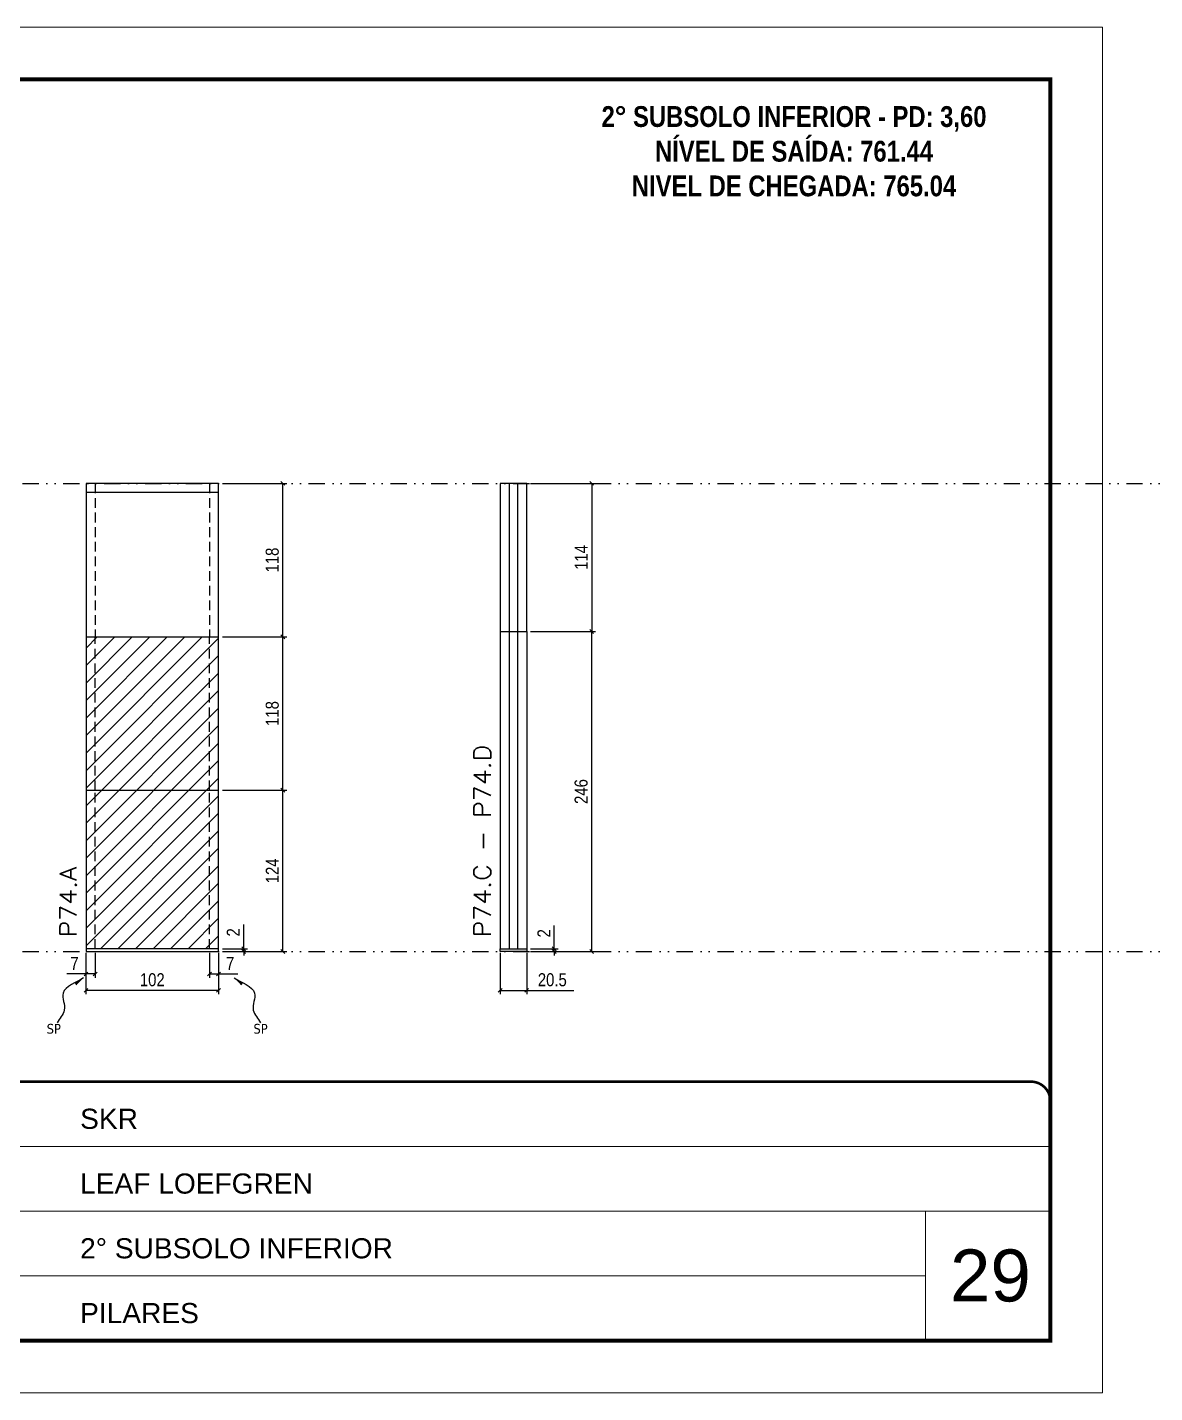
# Model space of a CAD drawing. Extents: x 13513 to 27878, y -21631 to 6985.
# Drawn here: x 15072 to 15939, y -2105 to -1055 of the extents above; entities that cross this region are included whole.
import ezdxf

# ---------------------------------------------------------------- set-up
doc = ezdxf.new("R2010")
doc.units = 0
for name, pattern in [('CONTINUO', [0]), ('DASHED', [0.75, 0.5, -0.25]), ('DIVIDE2', [0.625, 0.25, -0.125, 0, -0.125, 0, -0.125]), ('HIDDEN', [0.375, 0.25, -0.125])]:
    doc.linetypes.add(name, pattern=pattern)
for name, color, linetype, lineweight in [('CARIMBO', 255, 'Continuous', 9), ('Folhas', 255, 'Continuous', 9), ('Hachura', 251, 'Continuous', 9), ('SARRAFO DE PRESSAO', 251, 'DASHED', 9), ('Texto Seção', 7, 'Continuous', 15)]:
    doc.layers.add(name, color=color, linetype=linetype, lineweight=lineweight)
for name, color, linetype in [('COTA', 241, 'Continuous'), ('NOMENCLATURA', 7, 'Continuous'), ('Nível', 160, 'Continuous'), ('Painéis', 200, 'Continuous'), ('SARR_2.2x7', 40, 'Continuous'), ('Sarrafo de Pressão', 42, 'HIDDEN'), ('texto', 7, 'Continuous')]:
    doc.layers.add(name, color=color, linetype=linetype)
doc.styles.add('ARIAL', font='arial.ttf')
doc.styles.add('COTA TECNICA', font='techl___.ttf', dxfattribs={"height": 10})
doc.styles.add('COTA TECNICA-50', font='techl___.ttf', dxfattribs={"height": 10})
doc.styles.add('REGUA-120', font='ROMANS.shx', dxfattribs={"height": 15})
doc.styles.add('ROMANC', font='techb___.ttf', dxfattribs={"height": 2.5})
doc.styles.get("Standard").update_dxf_attribs({"font": 'arial.ttf'})
doc.styles.add('Tecnologia', font='')
doc.styles.get('Tecnologia').set_extended_font_data('Forgotten Futurist')
doc.dimstyles.new('COTA PAINEL-50', dxfattribs={"dimtxt": 10, "dimasz": 3, "dimexe": 3, "dimexo": 3, "dimgap": 3, "dimtad": 1, "dimdec": 1, "dimzin": 12, "dimdsep": 46, "dimtxsty": 'COTA TECNICA-50', "dimblk1": 'OBLIQUE', "dimblk2": 'OBLIQUE', "dimsah": 1, "dimcen": 0.9, "dimclrd": 4, "dimclre": 4, "dimclrt": 240, "dimadec": 1, "dimazin": 3, "dimtfac": 1, "dimtdec": 1, "dimtmove": 0, "dimatfit": 3, "dimfxl": 1, "dimtolj": 1, "dimtzin": 12, "dimarcsym": 0})
doc.dimstyles.new('PAINEL', dxfattribs={"dimtxt": 10, "dimasz": 3, "dimexe": 3, "dimexo": 3, "dimgap": 3, "dimtad": 1, "dimdec": 1, "dimzin": 12, "dimdsep": 46, "dimtxsty": 'COTA TECNICA', "dimblk1": 'OBLIQUE', "dimblk2": 'OBLIQUE', "dimsah": 1, "dimcen": 0.9, "dimclrd": 4, "dimclre": 4, "dimclrt": 240, "dimadec": 1, "dimazin": 3, "dimtfac": 1, "dimtdec": 1, "dimtmove": 0, "dimatfit": 3, "dimfxl": 1, "dimtolj": 1, "dimtzin": 12, "dimarcsym": 0})
doc.dimstyles.get("Standard").update_dxf_attribs({"dimtxt": 0.18, "dimasz": 0.18, "dimexe": 0.18, "dimexo": 0.0625, "dimgap": 0.09, "dimtad": 0, "dimtih": 1, "dimtoh": 1, "dimdec": 4, "dimzin": 0, "dimdsep": 46, "dimtxsty": 'Standard', "dimcen": 0.09, "dimadec": 0, "dimazin": 0, "dimtfac": 1, "dimtdec": 4, "dimtofl": 0, "dimtmove": 0, "dimatfit": 3, "dimfxl": 1, "dimtolj": 1, "dimtzin": 0, "dimarcsym": 0})

# ---------------------------------------------------------------- blocks, each defined once
blk = doc.blocks.new('9999999999')
at = {"color": 30, "linetype": 'CONTINUO'}
for p, q in [((98564.6, 34230.2), (98564.6, 34429.4)), ((98564.6, 34379.6), (99584, 34379.6)), ((98564.6, 34329.8), (99488, 34329.8)), ((99584, 34329.8), (99488, 34329.8)), ((99488, 34329.8), (99488, 34230.2)), ((98564.6, 34280), (99488, 34280))]:
    blk.add_line(p, q, dxfattribs=at)
at = {"color": 30, "linetype": 'CONTINUO', "const_width": 2}
blk.add_lwpolyline([(99584, 34230.2), (99584, 34414.4, 0.414214), (99569, 34429.4), (98229, 34429.4, 0.414214), (98214, 34414.4), (98214, 34245.2, 0.414214), (98229, 34230.2), (99584, 34230.2)], format="xyb", dxfattribs=at)
at = {"layer": 'Folhas'}
blk.add_lwpolyline([(98139, 34190.2), (99624, 34190.2), (99624, 35240.2), (98139, 35240.2)], close=True, dxfattribs=at)
at = {"layer": 'Folhas', "color": 30, "const_width": 3}
blk.add_lwpolyline([(98214, 34230.2), (99584, 34230.2), (99584, 35200.2), (98214, 35200.2)], close=True, dxfattribs=at)
at = {"color": 7, "linetype": 'Continuous', "ltscale": 5, "style": 'ARIAL'}
for s, height, p in [('SKR', 15.48, (98837.7, 34393.1)), ('LEAF LOEFGREN', 15.483, (98837.7, 34343.3)), ('2° SUBSOLO INFERIOR', 15.483, (98837.7, 34293.5)), ('NOVA SISTEMAS CONSTRUTIVOS', 11.059, (98263.2, 34267.2)), ('PILARES', 15.48, (98837.7, 34243.7))]:
    blk.add_text(s, height=height, dxfattribs=at).set_placement(p)
at = {"layer": 'Folhas', "color": 7, "style": 'Tecnologia', "width": 1.5}
for s, p in [('CLIENTE:', (98573.7, 34397.2)), ('OBRA:', (98573.7, 34347.3)), ('PAVIMENTO:', (98573.7, 34297.5)), ('PROJETO:', (98573.7, 34247.7))]:
    blk.add_text(s, height=14, dxfattribs=at).set_placement(p)
blk = doc.blocks.new('_Oblique')
at = {"color": 0, "linetype": 'ByBlock', "lineweight": -2}
blk.add_line((-0.5, -0.5), (0.5, 0.5), dxfattribs=at)
blk = doc.blocks.new('*D1694')
at = {"layer": 'COTA', "color": 4, "lineweight": -2, "transparency": 16777216}
for p, q in [((15116.7, -1767), (15116.7, -1798.9)), ((15218.7, -1767), (15218.7, -1798.9)), ((15218.7, -1795.9), (15116.7, -1795.9))]:
    blk.add_line(p, q, dxfattribs=at)
at = {"layer": 'Defpoints', "color": 0, "transparency": 16777216}
for p in [(15116.7, -1764), (15218.7, -1764), (15116.7, -1795.9)]:
    blk.add_point(p, dxfattribs=at)
at = {"layer": 'COTA', "color": 4, "lineweight": -2, "transparency": 16777216, "xscale": 3, "yscale": 3, "zscale": 3, "rotation": 180}
blk.add_blockref('_Oblique', (15116.7, -1795.9), dxfattribs=at)
at = {"layer": 'COTA', "color": 4, "lineweight": -2, "transparency": 16777216, "xscale": 3, "yscale": 3, "zscale": 3}
blk.add_blockref('_Oblique', (15218.7, -1795.9), dxfattribs=at)
at = {"layer": 'COTA', "color": 240, "transparency": 16777216, "insert": (15167.7, -1787.8), "char_height": 10, "attachment_point": 5, "style": 'COTA TECNICA'}
blk.add_mtext('\\A1;102', dxfattribs=at)
blk = doc.blocks.new('*D1695')
at = {"layer": 'COTA', "color": 4, "lineweight": -2, "transparency": 16777216}
for p, q in [((15211.7, -1767), (15211.7, -1786.3)), ((15218.7, -1769), (15218.7, -1786.3)), ((15211.7, -1783.3), (15218.7, -1783.3)), ((15218.7, -1783.3), (15233.5, -1783.3))]:
    blk.add_line(p, q, dxfattribs=at)
at = {"layer": 'Defpoints', "color": 0, "transparency": 16777216}
for p in [(15211.7, -1764), (15218.7, -1766), (15218.7, -1783.3)]:
    blk.add_point(p, dxfattribs=at)
at = {"layer": 'COTA', "color": 4, "lineweight": -2, "transparency": 16777216, "xscale": 3, "yscale": 3, "zscale": 3, "rotation": 180}
blk.add_blockref('_Oblique', (15211.7, -1783.3), dxfattribs=at)
at = {"layer": 'COTA', "color": 4, "lineweight": -2, "transparency": 16777216, "xscale": 3, "yscale": 3, "zscale": 3}
blk.add_blockref('_Oblique', (15218.7, -1783.3), dxfattribs=at)
at = {"layer": 'COTA', "color": 240, "transparency": 16777216, "insert": (15227.6, -1775.2), "char_height": 10, "attachment_point": 5, "style": 'COTA TECNICA-50'}
blk.add_mtext('\\A1;7', dxfattribs=at)
blk = doc.blocks.new('*D1696')
at = {"layer": 'COTA', "color": 4, "lineweight": -2, "transparency": 16777216}
for p, q in [((15116.7, -1769), (15116.7, -1786.3)), ((15123.7, -1767), (15123.7, -1786.3)), ((15116.7, -1783.3), (15102, -1783.3)), ((15123.7, -1783.3), (15116.7, -1783.3))]:
    blk.add_line(p, q, dxfattribs=at)
at = {"layer": 'Defpoints', "color": 0, "transparency": 16777216}
for p in [(15116.7, -1766), (15123.7, -1764), (15116.7, -1783.3)]:
    blk.add_point(p, dxfattribs=at)
at = {"layer": 'COTA', "color": 4, "lineweight": -2, "transparency": 16777216, "xscale": 3, "yscale": 3, "zscale": 3, "rotation": 180}
blk.add_blockref('_Oblique', (15116.7, -1783.3), dxfattribs=at)
at = {"layer": 'COTA', "color": 4, "lineweight": -2, "transparency": 16777216, "xscale": 3, "yscale": 3, "zscale": 3}
blk.add_blockref('_Oblique', (15123.7, -1783.3), dxfattribs=at)
at = {"layer": 'COTA', "color": 240, "transparency": 16777216, "insert": (15107.9, -1775.2), "char_height": 10, "attachment_point": 5, "style": 'COTA TECNICA-50'}
blk.add_mtext('\\A1;7', dxfattribs=at)
blk = doc.blocks.new('*D1697')
at = {"layer": 'COTA', "color": 4, "lineweight": -2, "transparency": 16777216}
for p, q in [((15238, -1764), (15238, -1745.2)), ((15221.7, -1764), (15241, -1764)), ((15221.7, -1766), (15241, -1766)), ((15238, -1766), (15238, -1764)), ((15238, -1766), (15238, -1769))]:
    blk.add_line(p, q, dxfattribs=at)
at = {"layer": 'Defpoints', "color": 0, "transparency": 16777216}
for p in [(15218.7, -1764), (15218.7, -1766), (15238, -1766)]:
    blk.add_point(p, dxfattribs=at)
at = {"layer": 'COTA', "color": 4, "lineweight": -2, "transparency": 16777216, "xscale": 3, "yscale": 3, "zscale": 3}
for p, rotation in [((15238, -1764), 270), ((15238, -1766), 90)]:
    blk.add_blockref('_Oblique', p, dxfattribs=dict(at, rotation=rotation))
at = {"layer": 'COTA', "color": 240, "transparency": 16777216, "insert": (15230, -1751.3), "char_height": 10, "attachment_point": 5, "rotation": 90, "style": 'COTA TECNICA-50'}
blk.add_mtext('\\A1;2', dxfattribs=at)
blk = doc.blocks.new('*D1680')
at = {"layer": 'COTA', "color": 4, "lineweight": -2, "transparency": 16777216}
for p, q in [((15221.7, -1524), (15271.1, -1524)), ((15268.1, -1642), (15268.1, -1524)), ((15221.7, -1642), (15271.1, -1642))]:
    blk.add_line(p, q, dxfattribs=at)
at = {"layer": 'Defpoints', "color": 0, "transparency": 16777216}
for p in [(15218.7, -1524), (15268.1, -1524), (15218.7, -1642)]:
    blk.add_point(p, dxfattribs=at)
at = {"layer": 'COTA', "color": 4, "lineweight": -2, "transparency": 16777216, "xscale": 3, "yscale": 3, "zscale": 3}
for p, rotation in [((15268.1, -1524), 90), ((15268.1, -1642), 270)]:
    blk.add_blockref('_Oblique', p, dxfattribs=dict(at, rotation=rotation))
at = {"layer": 'COTA', "color": 240, "transparency": 16777216, "insert": (15260, -1583), "char_height": 10, "attachment_point": 5, "rotation": 90, "style": 'COTA TECNICA-50'}
blk.add_mtext('\\A1;118', dxfattribs=at)
blk = doc.blocks.new('*D1698')
at = {"layer": 'COTA', "color": 4, "linetype": 'ByBlock', "lineweight": -2, "transparency": 16777216}
for p, q in [((15221.7, -1642), (15271.1, -1642)), ((15268.1, -1766), (15268.1, -1642)), ((15221.7, -1766), (15271.1, -1766))]:
    blk.add_line(p, q, dxfattribs=at)
at = {"layer": 'Defpoints', "color": 0, "linetype": 'ByBlock', "transparency": 16777216}
for p in [(15218.7, -1642), (15268.1, -1642), (15218.7, -1766)]:
    blk.add_point(p, dxfattribs=at)
at = {"layer": 'COTA', "color": 4, "linetype": 'ByBlock', "lineweight": -2, "transparency": 16777216, "xscale": 3, "yscale": 3, "zscale": 3}
for p, rotation in [((15268.1, -1642), 90), ((15268.1, -1766), 270)]:
    blk.add_blockref('_Oblique', p, dxfattribs=dict(at, rotation=rotation))
at = {"layer": 'COTA', "color": 240, "linetype": 'ByBlock', "transparency": 16777216, "insert": (15260, -1704), "char_height": 10, "attachment_point": 5, "rotation": 90, "style": 'COTA TECNICA'}
blk.add_mtext('\\A1;124', dxfattribs=at)
blk = doc.blocks.new('*D1699')
at = {"layer": 'COTA', "color": 4, "linetype": 'ByBlock', "lineweight": -2, "transparency": 16777216}
for p, q in [((15221.7, -1642), (15271.1, -1642)), ((15268.1, -1766), (15268.1, -1642)), ((15221.7, -1766), (15271.1, -1766))]:
    blk.add_line(p, q, dxfattribs=at)
at = {"layer": 'Defpoints', "color": 0, "linetype": 'ByBlock', "transparency": 16777216}
for p in [(15218.7, -1642), (15268.1, -1642), (15218.7, -1766)]:
    blk.add_point(p, dxfattribs=at)
at = {"layer": 'COTA', "color": 4, "linetype": 'ByBlock', "lineweight": -2, "transparency": 16777216, "xscale": 3, "yscale": 3, "zscale": 3}
for p, rotation in [((15268.1, -1642), 90), ((15268.1, -1766), 270)]:
    blk.add_blockref('_Oblique', p, dxfattribs=dict(at, rotation=rotation))
at = {"layer": 'COTA', "color": 240, "linetype": 'ByBlock', "transparency": 16777216, "insert": (15260, -1704), "char_height": 10, "attachment_point": 5, "rotation": 90, "style": 'COTA TECNICA'}
blk.add_mtext('\\A1;124', dxfattribs=at)
blk = doc.blocks.new('*D1681')
at = {"layer": 'COTA', "color": 4, "lineweight": -2, "transparency": 16777216}
for p, q in [((15435.2, -1767), (15435.2, -1798.9)), ((15455.7, -1767), (15455.7, -1798.9)), ((15435.2, -1795.9), (15455.7, -1795.9)), ((15455.7, -1795.9), (15492, -1795.9))]:
    blk.add_line(p, q, dxfattribs=at)
at = {"layer": 'Defpoints', "color": 0, "transparency": 16777216}
for p in [(15435.2, -1764), (15455.7, -1764), (15455.7, -1795.9)]:
    blk.add_point(p, dxfattribs=at)
at = {"layer": 'COTA', "color": 4, "lineweight": -2, "transparency": 16777216, "xscale": 3, "yscale": 3, "zscale": 3, "rotation": 180}
blk.add_blockref('_Oblique', (15435.2, -1795.9), dxfattribs=at)
at = {"layer": 'COTA', "color": 4, "lineweight": -2, "transparency": 16777216, "xscale": 3, "yscale": 3, "zscale": 3}
blk.add_blockref('_Oblique', (15455.7, -1795.9), dxfattribs=at)
at = {"layer": 'COTA', "color": 240, "transparency": 16777216, "insert": (15475.4, -1787.8), "char_height": 10, "attachment_point": 5, "style": 'COTA TECNICA'}
blk.add_mtext('\\A1;20.5', dxfattribs=at)
blk = doc.blocks.new('*D1682')
at = {"layer": 'COTA', "color": 4, "lineweight": -2, "transparency": 16777216}
for p, q in [((15476.9, -1764), (15476.9, -1745.9)), ((15458.7, -1764), (15479.9, -1764)), ((15458.7, -1766), (15479.9, -1766)), ((15476.9, -1766), (15476.9, -1764)), ((15476.9, -1766), (15476.9, -1769))]:
    blk.add_line(p, q, dxfattribs=at)
at = {"layer": 'Defpoints', "color": 0, "transparency": 16777216}
for p in [(15455.7, -1764), (15455.7, -1766), (15476.9, -1764)]:
    blk.add_point(p, dxfattribs=at)
at = {"layer": 'COTA', "color": 4, "lineweight": -2, "transparency": 16777216, "xscale": 3, "yscale": 3, "zscale": 3}
for p, rotation in [((15476.9, -1764), 270), ((15476.9, -1766), 90)]:
    blk.add_blockref('_Oblique', p, dxfattribs=dict(at, rotation=rotation))
at = {"layer": 'COTA', "color": 240, "transparency": 16777216, "insert": (15468.9, -1752), "char_height": 10, "attachment_point": 5, "rotation": 90, "style": 'COTA TECNICA-50'}
blk.add_mtext('\\A1;2', dxfattribs=at)
blk = doc.blocks.new('*D1683')
at = {"layer": 'COTA', "color": 4, "lineweight": -2, "transparency": 16777216}
for p, q in [((15458.7, -1520), (15508.7, -1520)), ((15505.7, -1766), (15505.7, -1520)), ((15458.7, -1766), (15508.7, -1766))]:
    blk.add_line(p, q, dxfattribs=at)
at = {"layer": 'Defpoints', "color": 0, "transparency": 16777216}
for p in [(15455.7, -1520), (15505.7, -1520), (15455.7, -1766)]:
    blk.add_point(p, dxfattribs=at)
at = {"layer": 'COTA', "color": 4, "lineweight": -2, "transparency": 16777216, "xscale": 3, "yscale": 3, "zscale": 3}
for p, rotation in [((15505.7, -1520), 90), ((15505.7, -1766), 270)]:
    blk.add_blockref('_Oblique', p, dxfattribs=dict(at, rotation=rotation))
at = {"layer": 'COTA', "color": 240, "transparency": 16777216, "insert": (15497.6, -1643), "char_height": 10, "attachment_point": 5, "rotation": 90, "style": 'COTA TECNICA-50'}
blk.add_mtext('\\A1;246', dxfattribs=at)
blk = doc.blocks.new('*D1701')
at = {"layer": 'COTA', "color": 4, "lineweight": -2, "transparency": 16777216}
for p, q in [((15221.7, -1406), (15271.1, -1406)), ((15268.1, -1524), (15268.1, -1406)), ((15221.7, -1524), (15271.1, -1524))]:
    blk.add_line(p, q, dxfattribs=at)
at = {"layer": 'Defpoints', "color": 0, "transparency": 16777216}
for p in [(15218.7, -1406), (15268.1, -1406), (15218.7, -1524)]:
    blk.add_point(p, dxfattribs=at)
at = {"layer": 'COTA', "color": 4, "lineweight": -2, "transparency": 16777216, "xscale": 3, "yscale": 3, "zscale": 3}
for p, rotation in [((15268.1, -1406), 90), ((15268.1, -1524), 270)]:
    blk.add_blockref('_Oblique', p, dxfattribs=dict(at, rotation=rotation))
at = {"layer": 'COTA', "color": 240, "transparency": 16777216, "insert": (15260, -1465), "char_height": 10, "attachment_point": 5, "rotation": 90, "style": 'COTA TECNICA'}
blk.add_mtext('\\A1;118', dxfattribs=at)
blk = doc.blocks.new('*D1702')
at = {"layer": 'COTA', "color": 4, "lineweight": -2, "transparency": 16777216}
for p, q in [((15458.7, -1406), (15508.7, -1406)), ((15505.7, -1406), (15505.7, -1520)), ((15458.7, -1520), (15508.7, -1520))]:
    blk.add_line(p, q, dxfattribs=at)
at = {"layer": 'Defpoints', "color": 0, "transparency": 16777216}
for p in [(15455.7, -1406), (15455.7, -1520), (15505.7, -1520)]:
    blk.add_point(p, dxfattribs=at)
at = {"layer": 'COTA', "color": 4, "lineweight": -2, "transparency": 16777216, "xscale": 3, "yscale": 3, "zscale": 3}
for p, rotation in [((15505.7, -1406), 90), ((15505.7, -1520), 270)]:
    blk.add_blockref('_Oblique', p, dxfattribs=dict(at, rotation=rotation))
at = {"layer": 'COTA', "color": 240, "transparency": 16777216, "insert": (15497.7, -1463), "char_height": 10, "attachment_point": 5, "rotation": 90, "style": 'COTA TECNICA'}
blk.add_mtext('\\A1;114', dxfattribs=at)

msp = doc.modelspace()

# ---------------------------------------------------------------- hatches: boundary and pattern name
at = {"layer": 'Hachura', "linetype": 'ByBlock'}
h = msp.add_hatch(dxfattribs=at)
h.set_pattern_fill('ANSI31', color=256, scale=3)
h.paths.add_polyline_path([(15218.73, -1524.02), (15116.73, -1524.02), (15116.73, -1642.02), (15218.73, -1642.02)])
h.paths.add_polyline_path([(15218.73, -1642.02), (15116.73, -1642.02), (15116.73, -1764.02), (15218.73, -1764.02)])

# ---------------------------------------------------------------- linework, layer by layer
at = {"layer": 'Nível', "color": 4, "linetype": 'DIVIDE2', "ltscale": 50}
for p, q in [((13526.77, -1406.02), (21431.15, -1406.02)), ((13526.77, -1766.02), (21531.15, -1766.02))]:
    msp.add_line(p, q, dxfattribs=at)
at = {"layer": 'Painéis'}
for p, q in [((15435.24, -1519.99), (15455.74, -1519.99)), ((15435.24, -1520.02), (15435.24, -1764.02)), ((15455.74, -1520.02), (15455.74, -1764.02)), ((15116.73, -1524.02), (15218.73, -1524.02)), ((15116.73, -1524.02), (15116.73, -1764.02)), ((15218.73, -1764.02), (15218.73, -1524.02)), ((15116.73, -1642.02), (15218.73, -1642.02)), ((15435.24, -1764.02), (15455.74, -1764.02)), ((15435.24, -1764.02), (15455.74, -1764.02)), ((15435.24, -1766.02), (15435.24, -1764.02)), ((15455.74, -1766.02), (15435.24, -1766.02)), ((15455.74, -1764.02), (15455.74, -1766.02))]:
    msp.add_line(p, q, dxfattribs=at)
for points in [[(15116.73, -1524.02), (15218.73, -1524.02), (15218.73, -1406.02), (15116.73, -1406.02)], [(15435.24, -1519.99), (15455.74, -1519.99), (15455.74, -1406.02), (15435.24, -1406.02)], [(15218.73, -1764.02), (15116.73, -1764.02), (15116.73, -1766.02), (15218.73, -1766.02)]]:
    msp.add_lwpolyline(points, close=True, dxfattribs=at)
at = {"layer": 'SARR_2.2x7'}
for p, q in [((15442.24, -1406.02), (15442.24, -1519.99)), ((15448.74, -1406.02), (15448.74, -1519.99)), ((15218.73, -1413.02), (15116.73, -1413.02)), ((15442.24, -1519.99), (15442.24, -1764.02)), ((15448.74, -1519.99), (15448.74, -1764.02))]:
    msp.add_line(p, q, dxfattribs=at)
at = {"layer": 'Sarrafo de Pressão', "ltscale": 30}
for p, q in [((15123.73, -1406.02), (15123.73, -1524.02)), ((15211.73, -1406.02), (15211.73, -1524.02)), ((15123.73, -1642.02), (15123.73, -1524.02)), ((15211.73, -1642.02), (15211.73, -1524.02)), ((15123.73, -1764.02), (15123.73, -1642.02)), ((15211.73, -1764.02), (15211.73, -1642.02))]:
    msp.add_line(p, q, dxfattribs=at)

# ---------------------------------------------------------------- block references
at = {"layer": 'SARRAFO DE PRESSAO', "color": 6, "linetype": 'ByBlock'}
msp.add_blockref('9999999999', (-83725.51, -36295.5), dxfattribs=at)

# ---------------------------------------------------------------- texts
at = {"layer": 'CARIMBO', "style": 'ARIAL'}
msp.add_text('29', height=40, dxfattribs=at).set_placement((15781.33, -2035.15))
at = {"layer": 'NOMENCLATURA', "color": 2, "insert": (15661.31, -1089.24), "char_height": 16, "attachment_point": 2, "style": 'ROMANC'}
msp.add_mtext_dynamic_manual_height_columns('\\P2° SUBSOLO INFERIOR - PD: 3,60\\PNÍVEL DE SAÍDA: 761.44\\PNIVEL DE CHEGADA: 765.04', width=432.3511, gutter_width=1, heights=[0], dxfattribs=at)
at = {"layer": 'texto', "color": 0, "char_height": 7.5, "attachment_point": 5}
for insert in [(15091.95, -1825.51), (15250.98, -1825.51)]:
    msp.add_mtext('{\\fTahoma|b0|i0|c0|p34;\\C4;SP}', dxfattribs=dict(at, insert=insert))
at = {"layer": 'Texto Seção', "style": 'REGUA-120', "width": 1.1}
for s, p in [('P74.C - P74.D', (15427.99, -1755.25)), ('P74.A', (15109.48, -1755.25))]:
    msp.add_text(s, height=13, rotation=90, dxfattribs=at).set_placement(p)

# ---------------------------------------------------------------- dimensions: what is measured, and where the dimension line sits
at = {"layer": 'COTA'}
for base, p1, p2, angle, dimstyle, picture, middle in [((15268.1, -1406.02), (15218.73, -1524.02), (15218.73, -1406.02), 90, 'PAINEL', '*D1701', (15260, -1465.02)), ((15505.73, -1519.99), (15455.74, -1406.02), (15455.74, -1519.99), 90, 'PAINEL', '*D1702', (15497.65, -1463)), ((15505.73, -1519.99), (15455.74, -1766.02), (15455.74, -1519.99), 90, 'COTA PAINEL-50', '*D1683', (15497.62, -1643)), ((15268.1, -1524.02), (15218.73, -1642.02), (15218.73, -1524.02), 90, 'COTA PAINEL-50', '*D1680', (15260, -1583.02)), ((15116.73, -1783.26), (15123.73, -1764.02), (15116.73, -1766.02), 180, 'COTA PAINEL-50', '*D1696', (15107.86, -1775.18))]:
    dim = msp.add_linear_dim(base=base, p1=p1, p2=p2, angle=angle, dimstyle=dimstyle, dxfattribs=at)
    dim.commit()
    dim.dimension.update_dxf_attribs({"geometry": picture, "text_midpoint": middle})
at = {"layer": 'COTA', "linetype": 'ByBlock'}
for picture in ['*D1698', '*D1699']:
    dim = msp.add_aligned_dim(p1=(15218.73, -1766.02), p2=(15218.73, -1642.02), distance=-49.37, dimstyle='PAINEL', dxfattribs=at)
    dim.commit()
    dim.dimension.update_dxf_attribs({"geometry": picture, "text_midpoint": (15260.02, -1704.02)})
at = {"layer": 'COTA'}
for base, p1, p2, picture, middle in [((15237.99, -1766.02), (15218.73, -1764.02), (15218.73, -1766.02), '*D1697', (15237.99, -1751.27)), ((15476.93, -1764.02), (15455.74, -1766.02), (15455.74, -1764.02), '*D1682', (15476.93, -1751.96))]:
    dim = msp.add_linear_dim(base=base, p1=p1, p2=p2, angle=90, dimstyle='COTA PAINEL-50', dxfattribs=at)
    dim.commit()
    dim.dimension.update_dxf_attribs({"geometry": picture, "text_midpoint": middle, "dimtype": 160})
dim = msp.add_linear_dim(base=(15116.73, -1795.91), p1=(15218.73, -1764.02), p2=(15116.73, -1764.02), angle=180, dimstyle='PAINEL', override={"dimarcsym": 2}, dxfattribs=at)
dim.commit()
dim.dimension.update_dxf_attribs({"geometry": '*D1694', "text_midpoint": (15167.73, -1787.81)})
dim = msp.add_linear_dim(base=(15218.73, -1783.26), p1=(15211.73, -1764.02), p2=(15218.73, -1766.02), dimstyle='COTA PAINEL-50', dxfattribs=at)
dim.commit()
dim.dimension.update_dxf_attribs({"geometry": '*D1695', "text_midpoint": (15227.6, -1775.18)})
dim = msp.add_linear_dim(base=(15455.74, -1795.91), p1=(15435.24, -1764.02), p2=(15455.74, -1764.02), dimstyle='PAINEL', override={"dimarcsym": 2}, dxfattribs=at)
dim.commit()
dim.dimension.update_dxf_attribs({"geometry": '*D1681', "text_midpoint": (15475.37, -1787.8)})

# ---------------------------------------------------------------- leaders
at = {"layer": 'COTA', "path_type": 1}
for points in [[(15114.9, -1786.2), (15099.12, -1798.03), (15100.04, -1811.04), (15094.49, -1820.82)], [(15230.56, -1786.2), (15246.34, -1798.03), (15245.42, -1811.04), (15250.97, -1820.82)]]:
    msp.add_leader(points, dimstyle='Standard', override={"dimasz": 8}, dxfattribs=at)

doc.saveas('drawing.dxf')
